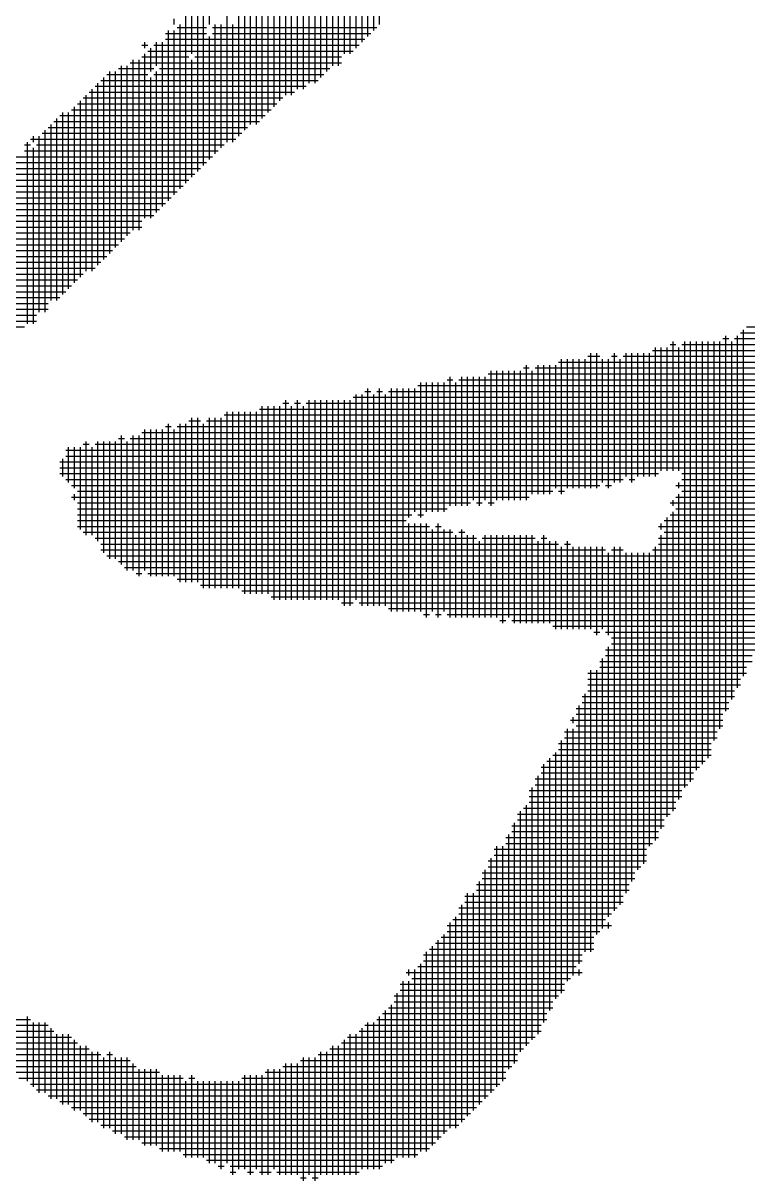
# Model space of a CAD drawing. Header units: feet. Extents: x 0 to 510288, y 0 to 371336.
# Drawn here: x 353856 to 354440, y 87552 to 88484 of the extents above; entities that cross this region are included whole.
import ezdxf

# ---------------------------------------------------------------- set-up
doc = ezdxf.new("R2010")
doc.units = ezdxf.units.FT
doc.header["$LTSCALE"] = 100
doc.header["$MEASUREMENT"] = 0
doc.layers.add('CX-MISC', color=2, linetype='CONTINUOUS')

msp = doc.modelspace()

# ---------------------------------------------------------------- linework, layer by layer
at = {"layer": 'CX-MISC'}
for p, q in [((354124.48, 88463.85, 12271.3), (354124.48, 88600.87, 12271.3)), ((354138.66, 88478.02, 12271.3), (354138.66, 88605.6, 12271.3)), ((354115.03, 88459.12, 12271.3), (354115.03, 88591.42, 12271.3)), ((354105.58, 88449.67, 12271.3), (354105.58, 88586.7, 12271.3)), ((354143.38, 88482.75, 12271.3), (354143.38, 88581.97, 12271.3)), ((354129.21, 88468.57, 12271.3), (354129.21, 88572.52, 12271.3)), ((354133.93, 88473.3, 12271.3), (354133.93, 88577.25, 12271.3)), ((354081.96, 88430.77, 12271.3), (354081.96, 88567.8, 12271.3)), ((354091.41, 88435.5, 12271.3), (354091.41, 88567.8, 12271.3)), ((354119.76, 88459.12, 12271.3), (354119.76, 88567.8, 12271.3)), ((354067.78, 88426.05, 12271.3), (354067.78, 88553.62, 12271.3)), ((354072.51, 88426.05, 12271.3), (354072.51, 88553.62, 12271.3)), ((354100.86, 88444.95, 12271.3), (354100.86, 88553.62, 12271.3)), ((354110.31, 88449.67, 12271.3), (354110.31, 88558.35, 12271.3)), ((354048.88, 88407.15, 12271.3), (354048.88, 88544.17, 12271.3)), ((354058.33, 88416.6, 12271.3), (354058.33, 88548.9, 12271.3)), ((354096.13, 88440.22, 12271.3), (354096.13, 88548.9, 12271.3)), ((354039.43, 88402.42, 12271.3), (354039.43, 88534.72, 12271.3)), ((354044.16, 88402.42, 12271.3), (354044.16, 88539.45, 12271.3)), ((354077.23, 88430.77, 12271.3), (354077.23, 88534.72, 12271.3)), ((354086.68, 88435.5, 12271.3), (354086.68, 88539.45, 12271.3)), ((354034.71, 88397.7, 12271.3), (354034.71, 88530, 12271.3)), ((354053.61, 88411.87, 12271.3), (354053.61, 88515.82, 12271.3)), ((354063.06, 88421.32, 12271.3), (354063.06, 88520.55, 12271.3)), ((353992.18, 88459.12, 12271.3), (353992.18, 88496.92, 12271.3)), ((354001.63, 88369.35, 12271.3), (354001.63, 88501.65, 12271.3)), ((354006.36, 88482.75, 12271.3), (354006.36, 88501.65, 12271.3)), ((354029.98, 88392.97, 12271.3), (354029.98, 88496.92, 12271.3)), ((353978.01, 88482.75, 12271.3), (353978.01, 88487.47, 12271.3)), ((353987.46, 88355.17, 12271.3), (353987.46, 88492.2, 12271.3)), ((353996.91, 88364.62, 12271.3), (353996.91, 88492.2, 12271.3)), ((354020.53, 88388.25, 12271.3), (354020.53, 88492.2, 12271.3)), ((353970.92, 88475.66, 12271.3), (354004, 88475.66, 12271.3)), ((353973.28, 88341, 12271.3), (353973.28, 88478.02, 12271.3)), ((353978.01, 88345.72, 12271.3), (353978.01, 88478.02, 12271.3)), ((353980.37, 88480.39, 12271.3), (354004, 88480.39, 12271.3)), ((353982.73, 88350.45, 12271.3), (353982.73, 88482.75, 12271.3)), ((354008.72, 88480.39, 12271.3), (354141.02, 88480.39, 12271.3)), ((354008.72, 88475.66, 12271.3), (354136.3, 88475.66, 12271.3)), ((354011.08, 88378.8, 12271.3), (354011.08, 88482.75, 12271.3)), ((354015.81, 88383.52, 12271.3), (354015.81, 88482.75, 12271.3)), ((354025.26, 88388.25, 12271.3), (354025.26, 88482.75, 12271.3)), ((353952.02, 88466.21, 12271.3), (353956.75, 88466.21, 12271.3)), ((353954.38, 88463.85, 12271.3), (353954.38, 88468.57, 12271.3)), ((353961.47, 88466.21, 12271.3), (354126.85, 88466.21, 12271.3)), ((353963.83, 88449.67, 12271.3), (353963.83, 88468.57, 12271.3)), ((353968.56, 88336.27, 12271.3), (353968.56, 88468.57, 12271.3)), ((353970.92, 88470.94, 12271.3), (354131.57, 88470.94, 12271.3)), ((354006.36, 88374.07, 12271.3), (354006.36, 88473.3, 12271.3)), ((353952.02, 88456.76, 12271.3), (353989.82, 88456.76, 12271.3)), ((353954.38, 88326.82, 12271.3), (353954.38, 88459.12, 12271.3)), ((353956.75, 88461.49, 12271.3), (354122.12, 88461.49, 12271.3)), ((353959.11, 88444.95, 12271.3), (353959.11, 88463.85, 12271.3)), ((353994.55, 88456.76, 12271.3), (354112.67, 88456.76, 12271.3)), ((353935.48, 88307.92, 12271.3), (353935.48, 88449.67, 12271.3)), ((353940.21, 88312.65, 12271.3), (353940.21, 88449.67, 12271.3)), ((353942.57, 88452.04, 12271.3), (354112.67, 88452.04, 12271.3)), ((353944.93, 88317.37, 12271.3), (353944.93, 88454.4, 12271.3)), ((353949.66, 88317.37, 12271.3), (353949.66, 88454.4, 12271.3)), ((353992.18, 88359.9, 12271.3), (353992.18, 88454.4, 12271.3)), ((353921.31, 88293.75, 12271.3), (353921.31, 88440.22, 12271.3)), ((353923.67, 88442.59, 12271.3), (353956.75, 88442.59, 12271.3)), ((353926.03, 88298.47, 12271.3), (353926.03, 88444.95, 12271.3)), ((353930.76, 88303.2, 12271.3), (353930.76, 88444.95, 12271.3)), ((353933.12, 88447.31, 12271.3), (353961.47, 88447.31, 12271.3)), ((353959.11, 88326.82, 12271.3), (353959.11, 88440.22, 12271.3)), ((353961.47, 88442.59, 12271.3), (354098.5, 88442.59, 12271.3)), ((353963.83, 88331.55, 12271.3), (353963.83, 88444.95, 12271.3)), ((353966.2, 88447.31, 12271.3), (354103.22, 88447.31, 12271.3)), ((353911.86, 88284.3, 12271.3), (353911.86, 88430.77, 12271.3)), ((353914.22, 88433.14, 12271.3), (354084.32, 88433.14, 12271.3)), ((353916.58, 88289.02, 12271.3), (353916.58, 88435.5, 12271.3)), ((353918.95, 88437.86, 12271.3), (354093.77, 88437.86, 12271.3)), ((353902.41, 88279.57, 12271.3), (353902.41, 88421.32, 12271.3)), ((353904.77, 88423.69, 12271.3), (354065.42, 88423.69, 12271.3)), ((353907.13, 88284.3, 12271.3), (353907.13, 88426.05, 12271.3)), ((353909.5, 88428.41, 12271.3), (354074.87, 88428.41, 12271.3)), ((353888.23, 88265.4, 12271.3), (353888.23, 88411.87, 12271.3)), ((353892.96, 88270.12, 12271.3), (353892.96, 88411.87, 12271.3)), ((353895.32, 88414.24, 12271.3), (354055.97, 88414.24, 12271.3)), ((353897.68, 88274.85, 12271.3), (353897.68, 88416.6, 12271.3)), ((353900.05, 88418.96, 12271.3), (354060.7, 88418.96, 12271.3)), ((353878.78, 88260.67, 12271.3), (353878.78, 88402.42, 12271.3)), ((353881.15, 88404.79, 12271.3), (354046.52, 88404.79, 12271.3)), ((353883.51, 88260.67, 12271.3), (353883.51, 88407.15, 12271.3)), ((353885.87, 88409.51, 12271.3), (354051.25, 88409.51, 12271.3)), ((353864.61, 88388.25, 12271.3), (353864.61, 88392.97, 12271.3)), ((353869.33, 88251.22, 12271.3), (353869.33, 88392.97, 12271.3)), ((353871.7, 88395.34, 12271.3), (354032.35, 88395.34, 12271.3)), ((353874.06, 88251.22, 12271.3), (353874.06, 88397.7, 12271.3)), ((353876.42, 88400.06, 12271.3), (354037.07, 88400.06, 12271.3)), ((353857.52, 88385.89, 12271.3), (353862.25, 88385.89, 12271.3)), ((353859.88, 88241.77, 12271.3), (353859.88, 88388.25, 12271.3)), ((353862.25, 88390.61, 12271.3), (354027.62, 88390.61, 12271.3)), ((353864.61, 88241.77, 12271.3), (353864.61, 88383.52, 12271.3)), ((353866.97, 88385.89, 12271.3), (354018.17, 88385.89, 12271.3)), ((353848.07, 88376.44, 12271.3), (354008.72, 88376.44, 12271.3)), ((353857.52, 88381.16, 12271.3), (354013.45, 88381.16, 12271.3)), ((353838.62, 88366.99, 12271.3), (353999.27, 88366.99, 12271.3)), ((353848.07, 88371.71, 12271.3), (354004, 88371.71, 12271.3)), ((353829.17, 88357.54, 12271.3), (353989.82, 88357.54, 12271.3)), ((353838.62, 88362.26, 12271.3), (353994.55, 88362.26, 12271.3)), ((353819.72, 88348.09, 12271.3), (353980.37, 88348.09, 12271.3)), ((353824.45, 88352.81, 12271.3), (353985.1, 88352.81, 12271.3)), ((353810.27, 88343.36, 12271.3), (353975.65, 88343.36, 12271.3)), ((353810.27, 88338.64, 12271.3), (353970.92, 88338.64, 12271.3)), ((353800.82, 88333.91, 12271.3), (353966.2, 88333.91, 12271.3)), ((353800.82, 88329.19, 12271.3), (353961.47, 88329.19, 12271.3)), ((353791.37, 88324.46, 12271.3), (353952.02, 88324.46, 12271.3)), ((353791.37, 88319.74, 12271.3), (353952.02, 88319.74, 12271.3)), ((353781.92, 88315.01, 12271.3), (353942.57, 88315.01, 12271.3)), ((353781.92, 88310.29, 12271.3), (353937.85, 88310.29, 12271.3)), ((353772.47, 88305.56, 12271.3), (353933.12, 88305.56, 12271.3)), ((353772.47, 88300.84, 12271.3), (353928.4, 88300.84, 12271.3)), ((353763.02, 88296.11, 12271.3), (353923.67, 88296.11, 12271.3)), ((353763.02, 88291.39, 12271.3), (353918.95, 88291.39, 12271.3)), ((353753.57, 88286.66, 12271.3), (353914.22, 88286.66, 12271.3)), ((353753.57, 88281.94, 12271.3), (353904.77, 88281.94, 12271.3)), ((353739.4, 88272.49, 12271.3), (353895.32, 88272.49, 12271.3)), ((353744.12, 88277.21, 12271.3), (353900.05, 88277.21, 12271.3)), ((353734.67, 88263.04, 12271.3), (353885.87, 88263.04, 12271.3)), ((353744.12, 88267.76, 12271.3), (353890.6, 88267.76, 12271.3)), ((353725.22, 88258.31, 12271.3), (353876.42, 88258.31, 12271.3)), ((353729.95, 88253.59, 12271.3), (353876.42, 88253.59, 12271.3)), ((353715.77, 88244.14, 12271.3), (353866.97, 88244.14, 12271.3)), ((353725.22, 88248.86, 12271.3), (353866.97, 88248.86, 12271.3)), ((353715.77, 88239.41, 12271.3), (353857.52, 88239.41, 12271.3)), ((354433.97, 88234.69, 12271.3), (355204.15, 88234.69, 12271.3)), ((354436.33, 87958.27, 12271.3), (354436.33, 88237.05, 12271.3)), ((354438.7, 88239.41, 12271.3), (355265.57, 88239.41, 12271.3)), ((354377.27, 88225.24, 12271.3), (354382, 88225.24, 12271.3)), ((354379.63, 88123.65, 12271.3), (354379.63, 88227.6, 12271.3)), ((354386.72, 88225.24, 12271.3), (355095.47, 88225.24, 12271.3)), ((354389.08, 87868.5, 12271.3), (354389.08, 88227.6, 12271.3)), ((354393.81, 87873.22, 12271.3), (354393.81, 88227.6, 12271.3)), ((354398.53, 87882.67, 12271.3), (354398.53, 88227.6, 12271.3)), ((354403.26, 87887.4, 12271.3), (354403.26, 88227.6, 12271.3)), ((354407.98, 87892.12, 12271.3), (354407.98, 88227.6, 12271.3)), ((354412.71, 87906.3, 12271.3), (354412.71, 88227.6, 12271.3)), ((354417.43, 87915.75, 12271.3), (354417.43, 88227.6, 12271.3)), ((354419.8, 88229.96, 12271.3), (354424.52, 88229.96, 12271.3)), ((354422.16, 87929.92, 12271.3), (354422.16, 88232.32, 12271.3)), ((354426.88, 87939.37, 12271.3), (354426.88, 88227.6, 12271.3)), ((354429.25, 88229.96, 12271.3), (355152.17, 88229.96, 12271.3)), ((354431.61, 87948.82, 12271.3), (354431.61, 88232.32, 12271.3)), ((354311.12, 88215.79, 12271.3), (354320.57, 88215.79, 12271.3)), ((354313.48, 88109.47, 12271.3), (354313.48, 88218.15, 12271.3)), ((354318.21, 88109.47, 12271.3), (354318.21, 88218.15, 12271.3)), ((354330.02, 88215.79, 12271.3), (354334.75, 88215.79, 12271.3)), ((354332.38, 88114.2, 12271.3), (354332.38, 88218.15, 12271.3)), ((354339.47, 88215.79, 12271.3), (355010.42, 88215.79, 12271.3)), ((354341.83, 88118.92, 12271.3), (354341.83, 88218.15, 12271.3)), ((354346.56, 88114.2, 12271.3), (354346.56, 88218.15, 12271.3)), ((354351.28, 88118.92, 12271.3), (354351.28, 88218.15, 12271.3)), ((354356.01, 88118.92, 12271.3), (354356.01, 88218.15, 12271.3)), ((354360.73, 88118.92, 12271.3), (354360.73, 88218.15, 12271.3)), ((354363.1, 88220.51, 12271.3), (355067.12, 88220.51, 12271.3)), ((354365.46, 88118.92, 12271.3), (354365.46, 88222.87, 12271.3)), ((354370.18, 88123.65, 12271.3), (354370.18, 88222.87, 12271.3)), ((354374.91, 88123.65, 12271.3), (354374.91, 88222.87, 12271.3)), ((354384.36, 88123.65, 12271.3), (354384.36, 88222.87, 12271.3)), ((354259.15, 88206.34, 12271.3), (354263.87, 88206.34, 12271.3)), ((354261.51, 88100.02, 12271.3), (354261.51, 88208.7, 12271.3)), ((354268.6, 88206.34, 12271.3), (354949, 88206.34, 12271.3)), ((354270.96, 88104.75, 12271.3), (354270.96, 88208.7, 12271.3)), ((354275.68, 88104.75, 12271.3), (354275.68, 88208.7, 12271.3)), ((354280.41, 88104.75, 12271.3), (354280.41, 88208.7, 12271.3)), ((354285.13, 88109.47, 12271.3), (354285.13, 88208.7, 12271.3)), ((354287.5, 88211.06, 12271.3), (354982.07, 88211.06, 12271.3)), ((354289.86, 88104.75, 12271.3), (354289.86, 88213.42, 12271.3)), ((354294.58, 88109.47, 12271.3), (354294.58, 88213.42, 12271.3)), ((354299.31, 88109.47, 12271.3), (354299.31, 88213.42, 12271.3)), ((354304.03, 88109.47, 12271.3), (354304.03, 88213.42, 12271.3)), ((354308.76, 88109.47, 12271.3), (354308.76, 88213.42, 12271.3)), ((354322.93, 88114.2, 12271.3), (354322.93, 88213.42, 12271.3)), ((354327.66, 88109.47, 12271.3), (354327.66, 88213.42, 12271.3)), ((354337.11, 88114.2, 12271.3), (354337.11, 88213.42, 12271.3)), ((354197.72, 88196.89, 12271.3), (354202.45, 88196.89, 12271.3)), ((354200.08, 88095.3, 12271.3), (354200.08, 88199.25, 12271.3)), ((354207.17, 88196.89, 12271.3), (354887.57, 88196.89, 12271.3)), ((354209.53, 88095.3, 12271.3), (354209.53, 88199.25, 12271.3)), ((354214.26, 88095.3, 12271.3), (354214.26, 88199.25, 12271.3)), ((354218.98, 88100.02, 12271.3), (354218.98, 88199.25, 12271.3)), ((354223.71, 88095.3, 12271.3), (354223.71, 88199.25, 12271.3)), ((354228.43, 88100.02, 12271.3), (354228.43, 88199.25, 12271.3)), ((354230.8, 88201.61, 12271.3), (354897.02, 88201.61, 12271.3)), ((354233.16, 88095.3, 12271.3), (354233.16, 88203.97, 12271.3)), ((354237.88, 88100.02, 12271.3), (354237.88, 88203.97, 12271.3)), ((354242.61, 88100.02, 12271.3), (354242.61, 88203.97, 12271.3)), ((354247.33, 88100.02, 12271.3), (354247.33, 88203.97, 12271.3)), ((354252.06, 88100.02, 12271.3), (354252.06, 88203.97, 12271.3)), ((354256.78, 88100.02, 12271.3), (354256.78, 88203.97, 12271.3)), ((354266.23, 88104.75, 12271.3), (354266.23, 88203.97, 12271.3)), ((354131.57, 88187.44, 12271.3), (354136.3, 88187.44, 12271.3)), ((354133.93, 88014.97, 12271.3), (354133.93, 88189.8, 12271.3)), ((354141.02, 88187.44, 12271.3), (354145.75, 88187.44, 12271.3)), ((354143.38, 88014.97, 12271.3), (354143.38, 88189.8, 12271.3)), ((354150.47, 88187.44, 12271.3), (354859.22, 88187.44, 12271.3)), ((354152.83, 88010.25, 12271.3), (354152.83, 88189.8, 12271.3)), ((354157.56, 88010.25, 12271.3), (354157.56, 88189.8, 12271.3)), ((354162.28, 88010.25, 12271.3), (354162.28, 88189.8, 12271.3)), ((354167.01, 88085.85, 12271.3), (354167.01, 88189.8, 12271.3)), ((354171.73, 88090.57, 12271.3), (354171.73, 88189.8, 12271.3)), ((354174.1, 88192.16, 12271.3), (354873.4, 88192.16, 12271.3)), ((354176.46, 88085.85, 12271.3), (354176.46, 88194.52, 12271.3)), ((354181.18, 88090.57, 12271.3), (354181.18, 88194.52, 12271.3)), ((354185.91, 88090.57, 12271.3), (354185.91, 88194.52, 12271.3)), ((354190.63, 88090.57, 12271.3), (354190.63, 88194.52, 12271.3)), ((354195.36, 88090.57, 12271.3), (354195.36, 88194.52, 12271.3)), ((354204.81, 88095.3, 12271.3), (354204.81, 88194.52, 12271.3)), ((354065.42, 88177.99, 12271.3), (354070.15, 88177.99, 12271.3)), ((354067.78, 88019.7, 12271.3), (354067.78, 88180.35, 12271.3)), ((354074.87, 88177.99, 12271.3), (354079.6, 88177.99, 12271.3)), ((354077.23, 88019.7, 12271.3), (354077.23, 88180.35, 12271.3)), ((354084.32, 88177.99, 12271.3), (354802.52, 88177.99, 12271.3)), ((354086.68, 88019.7, 12271.3), (354086.68, 88180.35, 12271.3)), ((354091.41, 88019.7, 12271.3), (354091.41, 88180.35, 12271.3)), ((354096.13, 88019.7, 12271.3), (354096.13, 88180.35, 12271.3)), ((354100.86, 88019.7, 12271.3), (354100.86, 88180.35, 12271.3)), ((354105.58, 88019.7, 12271.3), (354105.58, 88180.35, 12271.3)), ((354110.31, 88019.7, 12271.3), (354110.31, 88180.35, 12271.3)), ((354115.03, 88014.97, 12271.3), (354115.03, 88180.35, 12271.3)), ((354119.76, 88014.97, 12271.3), (354119.76, 88180.35, 12271.3)), ((354122.12, 88182.71, 12271.3), (354835.6, 88182.71, 12271.3)), ((354124.48, 88019.7, 12271.3), (354124.48, 88185.07, 12271.3)), ((354129.21, 88014.97, 12271.3), (354129.21, 88185.07, 12271.3)), ((354138.66, 88014.97, 12271.3), (354138.66, 88185.07, 12271.3)), ((354148.11, 88014.97, 12271.3), (354148.11, 88185.07, 12271.3)), ((354018.17, 88168.54, 12271.3), (354736.37, 88168.54, 12271.3)), ((354020.53, 88029.15, 12271.3), (354020.53, 88170.9, 12271.3)), ((354025.26, 88029.15, 12271.3), (354025.26, 88170.9, 12271.3)), ((354029.98, 88029.15, 12271.3), (354029.98, 88170.9, 12271.3)), ((354034.71, 88024.42, 12271.3), (354034.71, 88170.9, 12271.3)), ((354039.43, 88024.42, 12271.3), (354039.43, 88170.9, 12271.3)), ((354044.16, 88024.42, 12271.3), (354044.16, 88170.9, 12271.3)), ((354046.52, 88173.26, 12271.3), (354774.17, 88173.26, 12271.3)), ((354048.88, 88024.42, 12271.3), (354048.88, 88175.62, 12271.3)), ((354053.61, 88024.42, 12271.3), (354053.61, 88175.62, 12271.3)), ((354058.33, 88019.7, 12271.3), (354058.33, 88175.62, 12271.3)), ((354063.06, 88019.7, 12271.3), (354063.06, 88175.62, 12271.3)), ((354072.51, 88019.7, 12271.3), (354072.51, 88175.62, 12271.3)), ((354081.96, 88019.7, 12271.3), (354081.96, 88175.62, 12271.3)), ((353970.92, 88159.09, 12271.3), (353975.65, 88159.09, 12271.3)), ((353973.28, 88038.6, 12271.3), (353973.28, 88161.45, 12271.3)), ((353980.37, 88159.09, 12271.3), (354660.77, 88159.09, 12271.3)), ((353982.73, 88033.87, 12271.3), (353982.73, 88161.45, 12271.3)), ((353987.46, 88033.87, 12271.3), (353987.46, 88161.45, 12271.3)), ((353989.82, 88163.81, 12271.3), (353999.27, 88163.81, 12271.3)), ((353992.18, 88033.87, 12271.3), (353992.18, 88166.17, 12271.3)), ((353996.91, 88033.87, 12271.3), (353996.91, 88166.17, 12271.3)), ((354001.63, 88029.15, 12271.3), (354001.63, 88161.45, 12271.3)), ((354004, 88163.81, 12271.3), (354693.85, 88163.81, 12271.3)), ((354006.36, 88029.15, 12271.3), (354006.36, 88166.17, 12271.3)), ((354011.08, 88029.15, 12271.3), (354011.08, 88166.17, 12271.3)), ((354015.81, 88029.15, 12271.3), (354015.81, 88166.17, 12271.3)), ((353933.12, 88149.64, 12271.3), (353937.85, 88149.64, 12271.3)), ((353935.48, 88048.05, 12271.3), (353935.48, 88152, 12271.3)), ((353942.57, 88149.64, 12271.3), (354566.27, 88149.64, 12271.3)), ((353944.93, 88043.32, 12271.3), (353944.93, 88152, 12271.3)), ((353949.66, 88038.6, 12271.3), (353949.66, 88152, 12271.3)), ((353952.02, 88154.36, 12271.3), (354613.52, 88154.36, 12271.3)), ((353954.38, 88043.32, 12271.3), (353954.38, 88156.72, 12271.3)), ((353959.11, 88038.6, 12271.3), (353959.11, 88156.72, 12271.3)), ((353963.83, 88038.6, 12271.3), (353963.83, 88156.72, 12271.3)), ((353968.56, 88038.6, 12271.3), (353968.56, 88156.72, 12271.3)), ((353978.01, 88038.6, 12271.3), (353978.01, 88156.72, 12271.3)), ((353890.6, 88140.19, 12271.3), (354519.02, 88140.19, 12271.3)), ((353892.96, 88114.2, 12271.3), (353892.96, 88142.55, 12271.3)), ((353897.68, 88109.47, 12271.3), (353897.68, 88142.55, 12271.3)), ((353902.41, 88076.4, 12271.3), (353902.41, 88142.55, 12271.3)), ((353904.77, 88144.91, 12271.3), (353909.5, 88144.91, 12271.3)), ((353907.13, 88071.67, 12271.3), (353907.13, 88147.27, 12271.3)), ((353911.86, 88071.67, 12271.3), (353911.86, 88142.55, 12271.3)), ((353914.22, 88144.91, 12271.3), (354537.92, 88144.91, 12271.3)), ((353916.58, 88066.95, 12271.3), (353916.58, 88147.27, 12271.3)), ((353921.31, 88057.5, 12271.3), (353921.31, 88147.27, 12271.3)), ((353926.03, 88052.77, 12271.3), (353926.03, 88147.27, 12271.3)), ((353930.76, 88052.77, 12271.3), (353930.76, 88147.27, 12271.3)), ((353940.21, 88043.32, 12271.3), (353940.21, 88147.27, 12271.3)), ((353885.87, 88130.74, 12271.3), (354514.3, 88130.74, 12271.3)), ((353888.23, 88118.92, 12271.3), (353888.23, 88133.1, 12271.3)), ((353890.6, 88135.46, 12271.3), (354514.3, 88135.46, 12271.3)), ((353885.87, 88126.01, 12271.3), (354509.57, 88126.01, 12271.3)), ((353885.87, 88121.29, 12271.3), (354367.82, 88121.29, 12271.3)), ((354386.72, 88121.29, 12271.3), (354509.57, 88121.29, 12271.3)), ((353890.6, 88116.56, 12271.3), (354339.47, 88116.56, 12271.3)), ((354344.2, 88116.56, 12271.3), (354348.92, 88116.56, 12271.3)), ((354384.36, 88109.47, 12271.3), (354384.36, 88114.2, 12271.3)), ((354386.72, 88116.56, 12271.3), (354504.85, 88116.56, 12271.3)), ((353895.32, 88111.84, 12271.3), (354320.57, 88111.84, 12271.3)), ((353897.68, 88100.02, 12271.3), (353897.68, 88104.75, 12271.3)), ((353900.05, 88107.11, 12271.3), (354282.77, 88107.11, 12271.3)), ((354287.5, 88107.11, 12271.3), (354292.22, 88107.11, 12271.3)), ((354325.3, 88111.84, 12271.3), (354330.02, 88111.84, 12271.3)), ((354382, 88111.84, 12271.3), (354504.85, 88111.84, 12271.3)), ((354384.36, 87859.05, 12271.3), (354384.36, 88104.75, 12271.3)), ((354386.72, 88107.11, 12271.3), (354500.12, 88107.11, 12271.3)), ((353895.32, 88102.39, 12271.3), (354263.87, 88102.39, 12271.3)), ((353900.05, 88097.66, 12271.3), (354216.62, 88097.66, 12271.3)), ((354221.35, 88097.66, 12271.3), (354226.07, 88097.66, 12271.3)), ((354230.8, 88097.66, 12271.3), (354235.52, 88097.66, 12271.3)), ((354377.27, 88097.66, 12271.3), (354495.4, 88097.66, 12271.3)), ((354379.63, 88095.3, 12271.3), (354379.63, 88100.02, 12271.3)), ((354382, 88102.39, 12271.3), (354495.4, 88102.39, 12271.3)), ((353900.05, 88092.94, 12271.3), (354197.72, 88092.94, 12271.3)), ((353900.05, 88088.21, 12271.3), (354169.37, 88088.21, 12271.3)), ((354174.1, 88088.21, 12271.3), (354178.82, 88088.21, 12271.3)), ((354374.91, 87844.87, 12271.3), (354374.91, 88085.85, 12271.3)), ((354377.27, 88088.21, 12271.3), (354490.67, 88088.21, 12271.3)), ((354379.63, 87849.6, 12271.3), (354379.63, 88090.57, 12271.3)), ((354382, 88092.94, 12271.3), (354495.4, 88092.94, 12271.3)), ((353900.05, 88083.49, 12271.3), (354164.65, 88083.49, 12271.3)), ((353900.05, 88078.76, 12271.3), (354183.55, 88078.76, 12271.3)), ((354167.01, 88010.25, 12271.3), (354167.01, 88081.12, 12271.3)), ((354171.73, 88010.25, 12271.3), (354171.73, 88081.12, 12271.3)), ((354176.46, 88010.25, 12271.3), (354176.46, 88081.12, 12271.3)), ((354181.18, 88005.52, 12271.3), (354181.18, 88081.12, 12271.3)), ((354185.91, 88010.25, 12271.3), (354185.91, 88076.4, 12271.3)), ((354188.27, 88078.76, 12271.3), (354193, 88078.76, 12271.3)), ((354190.63, 88005.52, 12271.3), (354190.63, 88081.12, 12271.3)), ((354195.36, 88010.25, 12271.3), (354195.36, 88076.4, 12271.3)), ((354200.08, 88005.52, 12271.3), (354200.08, 88076.4, 12271.3)), ((354209.53, 88005.52, 12271.3), (354209.53, 88076.4, 12271.3)), ((354367.82, 88078.76, 12271.3), (354490.67, 88078.76, 12271.3)), ((354370.18, 88076.4, 12271.3), (354370.18, 88081.12, 12271.3)), ((354372.55, 88083.49, 12271.3), (354490.67, 88083.49, 12271.3)), ((353904.77, 88074.04, 12271.3), (354202.45, 88074.04, 12271.3)), ((353914.22, 88069.31, 12271.3), (354221.35, 88069.31, 12271.3)), ((354204.81, 88005.52, 12271.3), (354204.81, 88071.67, 12271.3)), ((354207.17, 88074.04, 12271.3), (354211.9, 88074.04, 12271.3)), ((354214.26, 88005.52, 12271.3), (354214.26, 88071.67, 12271.3)), ((354218.98, 88005.52, 12271.3), (354218.98, 88071.67, 12271.3)), ((354223.71, 88005.52, 12271.3), (354223.71, 88066.95, 12271.3)), ((354226.07, 88069.31, 12271.3), (354268.6, 88069.31, 12271.3)), ((354228.43, 88005.52, 12271.3), (354228.43, 88071.67, 12271.3)), ((354233.16, 88005.52, 12271.3), (354233.16, 88071.67, 12271.3)), ((354237.88, 88005.52, 12271.3), (354237.88, 88071.67, 12271.3)), ((354242.61, 88000.8, 12271.3), (354242.61, 88071.67, 12271.3)), ((354247.33, 88005.52, 12271.3), (354247.33, 88071.67, 12271.3)), ((354252.06, 88000.8, 12271.3), (354252.06, 88071.67, 12271.3)), ((354256.78, 88000.8, 12271.3), (354256.78, 88071.67, 12271.3)), ((354261.51, 88000.8, 12271.3), (354261.51, 88071.67, 12271.3)), ((354266.23, 88000.8, 12271.3), (354266.23, 88071.67, 12271.3)), ((354270.96, 88000.8, 12271.3), (354270.96, 88066.95, 12271.3)), ((354273.32, 88069.31, 12271.3), (354278.05, 88069.31, 12271.3)), ((354275.68, 88000.8, 12271.3), (354275.68, 88071.67, 12271.3)), ((354280.41, 88000.8, 12271.3), (354280.41, 88066.95, 12271.3)), ((354285.13, 87996.07, 12271.3), (354285.13, 88066.95, 12271.3)), ((354294.58, 87996.07, 12271.3), (354294.58, 88066.95, 12271.3)), ((354367.82, 88069.31, 12271.3), (354490.67, 88069.31, 12271.3)), ((354370.18, 87835.42, 12271.3), (354370.18, 88071.67, 12271.3)), ((354372.55, 88074.04, 12271.3), (354490.67, 88074.04, 12271.3)), ((353918.95, 88064.59, 12271.3), (354287.5, 88064.59, 12271.3)), ((353918.95, 88059.86, 12271.3), (354325.3, 88059.86, 12271.3)), ((354289.86, 87996.07, 12271.3), (354289.86, 88062.22, 12271.3)), ((354292.22, 88064.59, 12271.3), (354296.95, 88064.59, 12271.3)), ((354299.31, 87996.07, 12271.3), (354299.31, 88062.22, 12271.3)), ((354304.03, 87996.07, 12271.3), (354304.03, 88062.22, 12271.3)), ((354308.76, 87996.07, 12271.3), (354308.76, 88062.22, 12271.3)), ((354313.48, 87996.07, 12271.3), (354313.48, 88062.22, 12271.3)), ((354318.21, 87991.35, 12271.3), (354318.21, 88062.22, 12271.3)), ((354322.93, 87996.07, 12271.3), (354322.93, 88062.22, 12271.3)), ((354327.66, 87991.35, 12271.3), (354327.66, 88057.5, 12271.3)), ((354330.02, 88059.86, 12271.3), (354339.47, 88059.86, 12271.3)), ((354332.38, 87769.27, 12271.3), (354332.38, 88062.22, 12271.3)), ((354337.11, 87774, 12271.3), (354337.11, 88062.22, 12271.3)), ((354341.83, 87783.45, 12271.3), (354341.83, 88057.5, 12271.3)), ((354346.56, 87792.9, 12271.3), (354346.56, 88057.5, 12271.3)), ((354351.28, 87802.35, 12271.3), (354351.28, 88057.5, 12271.3)), ((354356.01, 87807.07, 12271.3), (354356.01, 88057.5, 12271.3)), ((354360.73, 87821.25, 12271.3), (354360.73, 88057.5, 12271.3)), ((354363.1, 88059.86, 12271.3), (354485.95, 88059.86, 12271.3)), ((354365.46, 87825.97, 12271.3), (354365.46, 88062.22, 12271.3)), ((354367.82, 88064.59, 12271.3), (354485.95, 88064.59, 12271.3)), ((353923.67, 88055.14, 12271.3), (354481.22, 88055.14, 12271.3)), ((353933.12, 88050.41, 12271.3), (354481.22, 88050.41, 12271.3)), ((353937.85, 88045.69, 12271.3), (354481.22, 88045.69, 12271.3)), ((353947.3, 88040.96, 12271.3), (353952.02, 88040.96, 12271.3)), ((353956.75, 88040.96, 12271.3), (354476.5, 88040.96, 12271.3)), ((353980.37, 88036.24, 12271.3), (354476.5, 88036.24, 12271.3)), ((353999.27, 88031.51, 12271.3), (354471.77, 88031.51, 12271.3)), ((354032.35, 88026.79, 12271.3), (354481.22, 88026.79, 12271.3)), ((354055.97, 88022.06, 12271.3), (354495.4, 88022.06, 12271.3)), ((354112.67, 88017.34, 12271.3), (354122.12, 88017.34, 12271.3)), ((354126.85, 88017.34, 12271.3), (354523.75, 88017.34, 12271.3)), ((354150.47, 88012.61, 12271.3), (354561.55, 88012.61, 12271.3)), ((354178.82, 88007.89, 12271.3), (354183.55, 88007.89, 12271.3)), ((354188.27, 88007.89, 12271.3), (354193, 88007.89, 12271.3)), ((354197.72, 88007.89, 12271.3), (354637.15, 88007.89, 12271.3)), ((354240.25, 88003.16, 12271.3), (354244.97, 88003.16, 12271.3)), ((354249.7, 88003.16, 12271.3), (354656.05, 88003.16, 12271.3)), ((354282.77, 87998.44, 12271.3), (354665.5, 87998.44, 12271.3)), ((354315.85, 87993.71, 12271.3), (354320.57, 87993.71, 12271.3)), ((354325.3, 87993.71, 12271.3), (354741.1, 87993.71, 12271.3)), ((354327.66, 87764.55, 12271.3), (354327.66, 87981.9, 12271.3)), ((354330.02, 87988.99, 12271.3), (354750.55, 87988.99, 12271.3)), ((354330.02, 87984.26, 12271.3), (354821.42, 87984.26, 12271.3)), ((354322.93, 87755.1, 12271.3), (354322.93, 87972.45, 12271.3)), ((354325.3, 87979.54, 12271.3), (354845.05, 87979.54, 12271.3)), ((354325.3, 87974.81, 12271.3), (354443.42, 87974.81, 12271.3)), ((354313.48, 87736.2, 12271.3), (354313.48, 87963, 12271.3)), ((354318.21, 87750.37, 12271.3), (354318.21, 87963, 12271.3)), ((354320.57, 87970.09, 12271.3), (354443.42, 87970.09, 12271.3)), ((354320.57, 87965.36, 12271.3), (354438.7, 87965.36, 12271.3)), ((354311.12, 87960.64, 12271.3), (354438.7, 87960.64, 12271.3)), ((354311.12, 87955.91, 12271.3), (354433.97, 87955.91, 12271.3)), ((354311.12, 87951.19, 12271.3), (354433.97, 87951.19, 12271.3)), ((354311.12, 87946.46, 12271.3), (354429.25, 87946.46, 12271.3)), ((354306.4, 87941.74, 12271.3), (354429.25, 87941.74, 12271.3)), ((354306.4, 87937.01, 12271.3), (354424.52, 87937.01, 12271.3)), ((354308.76, 87736.2, 12271.3), (354308.76, 87944.1, 12271.3)), ((354301.67, 87932.29, 12271.3), (354424.52, 87932.29, 12271.3)), ((354301.67, 87927.56, 12271.3), (354419.8, 87927.56, 12271.3)), ((354304.03, 87726.75, 12271.3), (354304.03, 87934.65, 12271.3)), ((354296.95, 87922.84, 12271.3), (354419.8, 87922.84, 12271.3)), ((354299.31, 87920.47, 12271.3), (354299.31, 87925.2, 12271.3)), ((354301.67, 87918.11, 12271.3), (354419.8, 87918.11, 12271.3)), ((354292.22, 87913.39, 12271.3), (354415.07, 87913.39, 12271.3)), ((354292.22, 87908.66, 12271.3), (354415.07, 87908.66, 12271.3)), ((354294.58, 87712.57, 12271.3), (354294.58, 87915.75, 12271.3)), ((354299.31, 87717.3, 12271.3), (354299.31, 87915.75, 12271.3)), ((354287.5, 87903.94, 12271.3), (354410.35, 87903.94, 12271.3)), ((354287.5, 87899.21, 12271.3), (354410.35, 87899.21, 12271.3)), ((354289.86, 87703.12, 12271.3), (354289.86, 87906.3, 12271.3)), ((354278.05, 87889.76, 12271.3), (354405.62, 87889.76, 12271.3)), ((354280.41, 87688.95, 12271.3), (354280.41, 87892.12, 12271.3)), ((354282.77, 87894.49, 12271.3), (354410.35, 87894.49, 12271.3)), ((354285.13, 87698.4, 12271.3), (354285.13, 87896.85, 12271.3)), ((354273.32, 87885.04, 12271.3), (354400.9, 87885.04, 12271.3)), ((354273.32, 87880.31, 12271.3), (354396.17, 87880.31, 12271.3)), ((354275.68, 87679.5, 12271.3), (354275.68, 87887.4, 12271.3)), ((354268.6, 87875.59, 12271.3), (354396.17, 87875.59, 12271.3)), ((354268.6, 87870.86, 12271.3), (354391.45, 87870.86, 12271.3)), ((354270.96, 87670.05, 12271.3), (354270.96, 87877.95, 12271.3)), ((354263.87, 87866.14, 12271.3), (354386.72, 87866.14, 12271.3)), ((354263.87, 87861.41, 12271.3), (354386.72, 87861.41, 12271.3)), ((354266.23, 87665.32, 12271.3), (354266.23, 87868.5, 12271.3)), ((354259.15, 87851.96, 12271.3), (354382, 87851.96, 12271.3)), ((354261.51, 87660.6, 12271.3), (354261.51, 87854.32, 12271.3)), ((354263.87, 87856.69, 12271.3), (354382, 87856.69, 12271.3)), ((354254.42, 87847.24, 12271.3), (354377.27, 87847.24, 12271.3)), ((354254.42, 87842.51, 12271.3), (354372.55, 87842.51, 12271.3)), ((354256.78, 87655.87, 12271.3), (354256.78, 87849.6, 12271.3)), ((354249.7, 87837.79, 12271.3), (354372.55, 87837.79, 12271.3)), ((354249.7, 87833.06, 12271.3), (354367.82, 87833.06, 12271.3)), ((354252.06, 87646.42, 12271.3), (354252.06, 87840.15, 12271.3)), ((354244.97, 87828.34, 12271.3), (354367.82, 87828.34, 12271.3)), ((354244.97, 87823.61, 12271.3), (354363.1, 87823.61, 12271.3)), ((354247.33, 87641.7, 12271.3), (354247.33, 87830.7, 12271.3)), ((354235.52, 87818.89, 12271.3), (354358.37, 87818.89, 12271.3)), ((354235.52, 87814.16, 12271.3), (354358.37, 87814.16, 12271.3)), ((354237.88, 87627.52, 12271.3), (354237.88, 87821.25, 12271.3)), ((354242.61, 87632.25, 12271.3), (354242.61, 87821.25, 12271.3)), ((354230.8, 87809.44, 12271.3), (354358.37, 87809.44, 12271.3)), ((354230.8, 87804.71, 12271.3), (354353.65, 87804.71, 12271.3)), ((354233.16, 87622.8, 12271.3), (354233.16, 87811.8, 12271.3)), ((354226.07, 87799.99, 12271.3), (354348.92, 87799.99, 12271.3)), ((354226.07, 87795.26, 12271.3), (354348.92, 87795.26, 12271.3)), ((354228.43, 87618.07, 12271.3), (354228.43, 87802.35, 12271.3)), ((354221.35, 87790.54, 12271.3), (354344.2, 87790.54, 12271.3)), ((354221.35, 87785.81, 12271.3), (354344.2, 87785.81, 12271.3)), ((354223.71, 87613.35, 12271.3), (354223.71, 87792.9, 12271.3)), ((354211.9, 87781.09, 12271.3), (354339.47, 87781.09, 12271.3)), ((354211.9, 87776.36, 12271.3), (354339.47, 87776.36, 12271.3)), ((354214.26, 87603.9, 12271.3), (354214.26, 87783.45, 12271.3)), ((354218.98, 87608.62, 12271.3), (354218.98, 87783.45, 12271.3)), ((354207.17, 87771.64, 12271.3), (354334.75, 87771.64, 12271.3)), ((354209.53, 87599.17, 12271.3), (354209.53, 87774, 12271.3)), ((354200.08, 87594.45, 12271.3), (354200.08, 87759.82, 12271.3)), ((354202.45, 87762.19, 12271.3), (354325.3, 87762.19, 12271.3)), ((354204.81, 87594.45, 12271.3), (354204.81, 87764.55, 12271.3)), ((354207.17, 87766.91, 12271.3), (354330.02, 87766.91, 12271.3)), ((354327.66, 87755.1, 12271.3), (354327.66, 87759.82, 12271.3)), ((354195.36, 87589.72, 12271.3), (354195.36, 87750.37, 12271.3)), ((354197.72, 87757.46, 12271.3), (354330.02, 87757.46, 12271.3)), ((354197.72, 87752.74, 12271.3), (354320.57, 87752.74, 12271.3)), ((354185.91, 87580.27, 12271.3), (354185.91, 87740.92, 12271.3)), ((354188.27, 87743.29, 12271.3), (354315.85, 87743.29, 12271.3)), ((354190.63, 87585, 12271.3), (354190.63, 87745.65, 12271.3)), ((354193, 87748.01, 12271.3), (354315.85, 87748.01, 12271.3)), ((354178.82, 87733.84, 12271.3), (354306.4, 87733.84, 12271.3)), ((354181.18, 87575.55, 12271.3), (354181.18, 87736.2, 12271.3)), ((354183.55, 87738.56, 12271.3), (354315.85, 87738.56, 12271.3)), ((354167.01, 87717.3, 12271.3), (354167.01, 87722.02, 12271.3)), ((354171.73, 87570.82, 12271.3), (354171.73, 87722.02, 12271.3)), ((354174.1, 87724.39, 12271.3), (354301.67, 87724.39, 12271.3)), ((354176.46, 87575.55, 12271.3), (354176.46, 87726.75, 12271.3)), ((354178.82, 87729.11, 12271.3), (354306.4, 87729.11, 12271.3)), ((354304.03, 87717.3, 12271.3), (354304.03, 87722.02, 12271.3)), ((354162.28, 87570.82, 12271.3), (354162.28, 87712.57, 12271.3)), ((354164.65, 87719.66, 12271.3), (354306.4, 87719.66, 12271.3)), ((354167.01, 87570.82, 12271.3), (354167.01, 87712.57, 12271.3)), ((354169.37, 87714.94, 12271.3), (354296.95, 87714.94, 12271.3)), ((354157.56, 87570.82, 12271.3), (354157.56, 87703.12, 12271.3)), ((354159.92, 87710.21, 12271.3), (354292.22, 87710.21, 12271.3)), ((354159.92, 87705.49, 12271.3), (354292.22, 87705.49, 12271.3)), ((354152.83, 87566.1, 12271.3), (354152.83, 87693.67, 12271.3)), ((354155.2, 87700.76, 12271.3), (354287.5, 87700.76, 12271.3)), ((354155.2, 87696.04, 12271.3), (354282.77, 87696.04, 12271.3)), ((353859.88, 87632.25, 12271.3), (353859.88, 87684.22, 12271.3)), ((354143.38, 87561.37, 12271.3), (354143.38, 87684.22, 12271.3)), ((354145.75, 87686.59, 12271.3), (354278.05, 87686.59, 12271.3)), ((354148.11, 87566.1, 12271.3), (354148.11, 87688.95, 12271.3)), ((354150.47, 87691.31, 12271.3), (354282.77, 87691.31, 12271.3)), ((353786.65, 87681.86, 12271.3), (353862.25, 87681.86, 12271.3)), ((353786.65, 87677.14, 12271.3), (353876.42, 87677.14, 12271.3)), ((353864.61, 87627.52, 12271.3), (353864.61, 87679.5, 12271.3)), ((353869.33, 87622.8, 12271.3), (353869.33, 87679.5, 12271.3)), ((353874.06, 87622.8, 12271.3), (353874.06, 87679.5, 12271.3)), ((353878.78, 87618.07, 12271.3), (353878.78, 87674.77, 12271.3)), ((354129.21, 87561.37, 12271.3), (354129.21, 87674.77, 12271.3)), ((354131.57, 87677.14, 12271.3), (354273.32, 87677.14, 12271.3)), ((354133.93, 87561.37, 12271.3), (354133.93, 87679.5, 12271.3)), ((354138.66, 87561.37, 12271.3), (354138.66, 87679.5, 12271.3)), ((354141.02, 87681.86, 12271.3), (354278.05, 87681.86, 12271.3)), ((353796.1, 87672.41, 12271.3), (353881.15, 87672.41, 12271.3)), ((353805.55, 87667.69, 12271.3), (353895.32, 87667.69, 12271.3)), ((353883.51, 87618.07, 12271.3), (353883.51, 87670.05, 12271.3)), ((353888.23, 87613.35, 12271.3), (353888.23, 87670.05, 12271.3)), ((353892.96, 87613.35, 12271.3), (353892.96, 87670.05, 12271.3)), ((353897.68, 87608.62, 12271.3), (353897.68, 87665.32, 12271.3)), ((354115.03, 87556.65, 12271.3), (354115.03, 87665.32, 12271.3)), ((354117.4, 87667.69, 12271.3), (354268.6, 87667.69, 12271.3)), ((354119.76, 87556.65, 12271.3), (354119.76, 87670.05, 12271.3)), ((354124.48, 87556.65, 12271.3), (354124.48, 87670.05, 12271.3)), ((354126.85, 87672.41, 12271.3), (354273.32, 87672.41, 12271.3)), ((353810.27, 87662.96, 12271.3), (353900.05, 87662.96, 12271.3)), ((353815, 87658.24, 12271.3), (353909.5, 87658.24, 12271.3)), ((353902.41, 87608.62, 12271.3), (353902.41, 87660.6, 12271.3)), ((353907.13, 87603.9, 12271.3), (353907.13, 87660.6, 12271.3)), ((353911.86, 87599.17, 12271.3), (353911.86, 87655.87, 12271.3)), ((353916.58, 87599.17, 12271.3), (353916.58, 87655.87, 12271.3)), ((353926.03, 87594.45, 12271.3), (353926.03, 87655.87, 12271.3)), ((354096.13, 87556.65, 12271.3), (354096.13, 87655.87, 12271.3)), ((354100.86, 87556.65, 12271.3), (354100.86, 87655.87, 12271.3)), ((354103.22, 87658.24, 12271.3), (354259.15, 87658.24, 12271.3)), ((354105.58, 87556.65, 12271.3), (354105.58, 87660.6, 12271.3)), ((354110.31, 87556.65, 12271.3), (354110.31, 87660.6, 12271.3)), ((354112.67, 87662.96, 12271.3), (354263.87, 87662.96, 12271.3)), ((353824.45, 87653.51, 12271.3), (353918.95, 87653.51, 12271.3)), ((353829.17, 87648.79, 12271.3), (353942.57, 87648.79, 12271.3)), ((353921.31, 87594.45, 12271.3), (353921.31, 87651.15, 12271.3)), ((353923.67, 87653.51, 12271.3), (353928.4, 87653.51, 12271.3)), ((353930.76, 87589.72, 12271.3), (353930.76, 87651.15, 12271.3)), ((353935.48, 87589.72, 12271.3), (353935.48, 87651.15, 12271.3)), ((353940.21, 87585, 12271.3), (353940.21, 87651.15, 12271.3)), ((353944.93, 87585, 12271.3), (353944.93, 87646.42, 12271.3)), ((354067.78, 87556.65, 12271.3), (354067.78, 87646.42, 12271.3)), ((354072.51, 87556.65, 12271.3), (354072.51, 87646.42, 12271.3)), ((354077.23, 87556.65, 12271.3), (354077.23, 87646.42, 12271.3)), ((354079.6, 87648.79, 12271.3), (354254.42, 87648.79, 12271.3)), ((354081.96, 87551.92, 12271.3), (354081.96, 87651.15, 12271.3)), ((354086.68, 87556.65, 12271.3), (354086.68, 87651.15, 12271.3)), ((354091.41, 87551.92, 12271.3), (354091.41, 87651.15, 12271.3)), ((354093.77, 87653.51, 12271.3), (354254.42, 87653.51, 12271.3)), ((353838.62, 87644.06, 12271.3), (353947.3, 87644.06, 12271.3)), ((353843.35, 87639.34, 12271.3), (353966.2, 87639.34, 12271.3)), ((353949.66, 87585, 12271.3), (353949.66, 87641.7, 12271.3)), ((353954.38, 87580.27, 12271.3), (353954.38, 87641.7, 12271.3)), ((353959.11, 87580.27, 12271.3), (353959.11, 87641.7, 12271.3)), ((353963.83, 87580.27, 12271.3), (353963.83, 87641.7, 12271.3)), ((353968.56, 87575.55, 12271.3), (353968.56, 87636.97, 12271.3)), ((353973.28, 87575.55, 12271.3), (353973.28, 87636.97, 12271.3)), ((353978.01, 87575.55, 12271.3), (353978.01, 87636.97, 12271.3)), ((353982.73, 87575.55, 12271.3), (353982.73, 87636.97, 12271.3)), ((353992.18, 87570.82, 12271.3), (353992.18, 87636.97, 12271.3)), ((354034.71, 87561.37, 12271.3), (354034.71, 87636.97, 12271.3)), ((354039.43, 87556.65, 12271.3), (354039.43, 87636.97, 12271.3)), ((354044.16, 87561.37, 12271.3), (354044.16, 87636.97, 12271.3)), ((354048.88, 87556.65, 12271.3), (354048.88, 87636.97, 12271.3)), ((354051.25, 87639.34, 12271.3), (354244.97, 87639.34, 12271.3)), ((354053.61, 87556.65, 12271.3), (354053.61, 87641.7, 12271.3)), ((354058.33, 87561.37, 12271.3), (354058.33, 87641.7, 12271.3)), ((354063.06, 87556.65, 12271.3), (354063.06, 87641.7, 12271.3)), ((354065.42, 87644.06, 12271.3), (354249.7, 87644.06, 12271.3)), ((353852.8, 87634.61, 12271.3), (353985.1, 87634.61, 12271.3)), ((353862.25, 87629.89, 12271.3), (354240.25, 87629.89, 12271.3)), ((353987.46, 87570.82, 12271.3), (353987.46, 87632.25, 12271.3)), ((353989.82, 87634.61, 12271.3), (353994.55, 87634.61, 12271.3)), ((353996.91, 87570.82, 12271.3), (353996.91, 87632.25, 12271.3)), ((354001.63, 87570.82, 12271.3), (354001.63, 87632.25, 12271.3)), ((354006.36, 87566.1, 12271.3), (354006.36, 87632.25, 12271.3)), ((354011.08, 87566.1, 12271.3), (354011.08, 87632.25, 12271.3)), ((354015.81, 87561.37, 12271.3), (354015.81, 87632.25, 12271.3)), ((354020.53, 87566.1, 12271.3), (354020.53, 87632.25, 12271.3)), ((354025.26, 87556.65, 12271.3), (354025.26, 87632.25, 12271.3)), ((354029.98, 87561.37, 12271.3), (354029.98, 87632.25, 12271.3)), ((354032.35, 87634.61, 12271.3), (354244.97, 87634.61, 12271.3)), ((353866.97, 87625.16, 12271.3), (354235.52, 87625.16, 12271.3)), ((353876.42, 87620.44, 12271.3), (354230.8, 87620.44, 12271.3)), ((353885.87, 87615.71, 12271.3), (354226.07, 87615.71, 12271.3)), ((353895.32, 87610.99, 12271.3), (354221.35, 87610.99, 12271.3)), ((353904.77, 87606.26, 12271.3), (354216.62, 87606.26, 12271.3)), ((353909.5, 87601.54, 12271.3), (354211.9, 87601.54, 12271.3)), ((353918.95, 87596.81, 12271.3), (354207.17, 87596.81, 12271.3)), ((353928.4, 87592.09, 12271.3), (354197.72, 87592.09, 12271.3)), ((353937.85, 87587.36, 12271.3), (354193, 87587.36, 12271.3)), ((353952.02, 87582.64, 12271.3), (354188.27, 87582.64, 12271.3)), ((353966.2, 87577.91, 12271.3), (354183.55, 87577.91, 12271.3)), ((353985.1, 87573.19, 12271.3), (354174.1, 87573.19, 12271.3)), ((354004, 87568.46, 12271.3), (354155.2, 87568.46, 12271.3)), ((354013.45, 87563.74, 12271.3), (354018.17, 87563.74, 12271.3)), ((354022.9, 87563.74, 12271.3), (354145.75, 87563.74, 12271.3)), ((354022.9, 87559.01, 12271.3), (354027.62, 87559.01, 12271.3)), ((354037.07, 87559.01, 12271.3), (354041.8, 87559.01, 12271.3)), ((354046.52, 87559.01, 12271.3), (354055.97, 87559.01, 12271.3)), ((354060.7, 87559.01, 12271.3), (354126.85, 87559.01, 12271.3)), ((354079.6, 87554.29, 12271.3), (354084.32, 87554.29, 12271.3)), ((354089.05, 87554.29, 12271.3), (354093.77, 87554.29, 12271.3))]:
    msp.add_line(p, q, dxfattribs=at)

doc.saveas('drawing.dxf')
